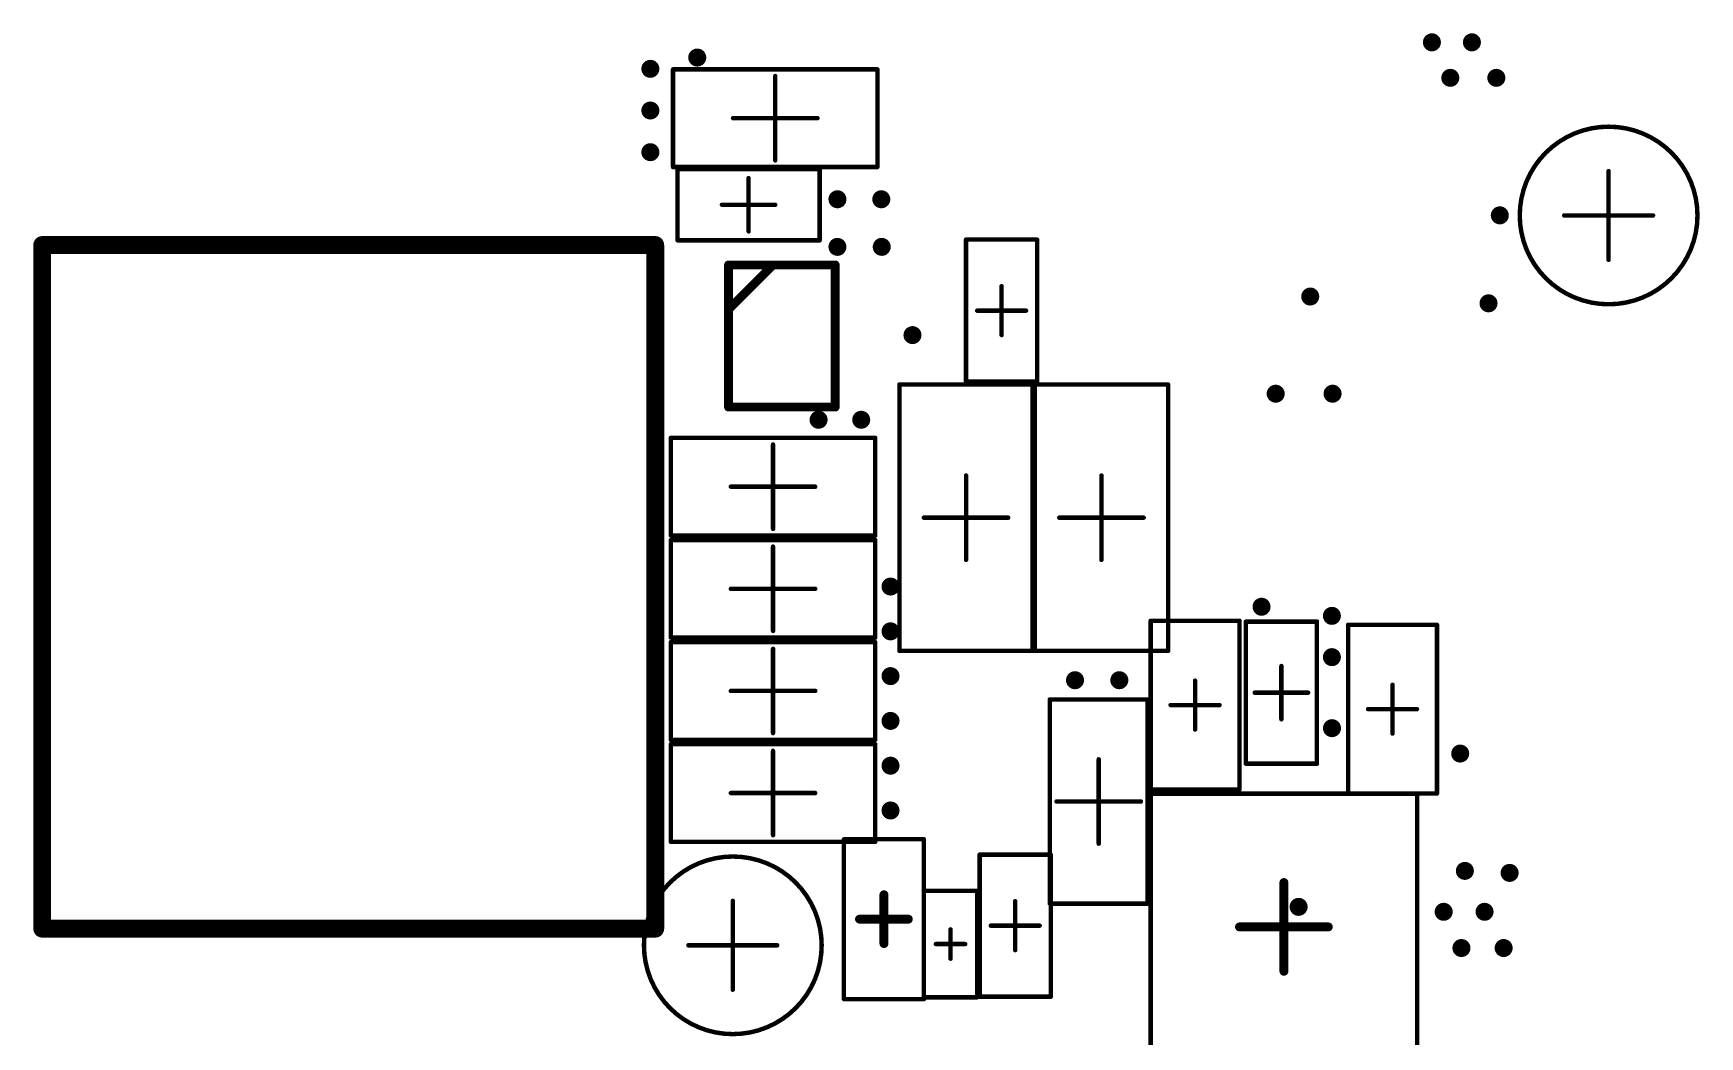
# Model space of a CAD drawing. Header units: inches. Extents: x -0.46 to 4.93, y -0.49 to 6.86.
# Drawn here: x 3.385 to 4.124, y 4.266 to 4.711 of the extents above; entities that cross this region are included whole.
import ezdxf

# ---------------------------------------------------------------- set-up
doc = ezdxf.new("R2010")
doc.units = ezdxf.units.IN
doc.header["$MEASUREMENT"] = 0
doc.layers.add('Top Courtyard', color=56, linetype='Continuous')
doc.layers.add('Via Holes', color=16, linetype='Continuous')

# ---------------------------------------------------------------- blocks, each defined once
blk = doc.blocks.new('RESC0603_1608__N_16')
at = {"layer": 'Top Courtyard'}
for points in [[(-0.05906, -0.02953, 0.00197, 0.00197, 0), (-0.05906, 0.02953, 0.00197, 0.00197, 0)], [(0.05906, 0.02953, 0.00197, 0.00197, 0), (-0.05906, 0.02953, 0.00197, 0.00197, 0)], [(0.05906, -0.02953, 0.00197, 0.00197, 0), (0.05906, 0.02953, 0.00197, 0.00197, 0)], [(0, -0.0187, 0.00197, 0.00197, 0), (0, 0.0187, 0.00197, 0.00197, 0)], [(0.0187, 0, 0.00197, 0.00197, 0), (-0.0187, 0, 0.00197, 0.00197, 0)], [(0.05906, -0.02953, 0.00197, 0.00197, 0), (-0.05906, -0.02953, 0.00197, 0.00197, 0)]]:
    blk.add_lwpolyline(points, format="xyseb", dxfattribs=at)
for points in [[(-0.05955, 0.02953, 0.000984, 0.000984, 1), (-0.05856, 0.02953, 0.000984, 0.000984, 1)], [(-0.05955, 0.02953, 0.000984, 0.000984, 1), (-0.05856, 0.02953, 0.000984, 0.000984, 1)], [(0.05856, 0.02953, 0.000984, 0.000984, 1), (0.05955, 0.02953, 0.000984, 0.000984, 1)], [(0.05856, 0.02953, 0.000984, 0.000984, 1), (0.05955, 0.02953, 0.000984, 0.000984, 1)], [(-0.00049, 0.0187, 0.000984, 0.000984, 1), (0.00049, 0.0187, 0.000984, 0.000984, 1)], [(-0.01919, 0, 0.000984, 0.000984, 1), (-0.01821, 0, 0.000984, 0.000984, 1)], [(0.01821, 0, 0.000984, 0.000984, 1), (0.01919, 0, 0.000984, 0.000984, 1)], [(-0.00049, -0.0187, 0.000984, 0.000984, 1), (0.00049, -0.0187, 0.000984, 0.000984, 1)], [(-0.05955, -0.02953, 0.000984, 0.000984, 1), (-0.05856, -0.02953, 0.000984, 0.000984, 1)], [(-0.05955, -0.02953, 0.000984, 0.000984, 1), (-0.05856, -0.02953, 0.000984, 0.000984, 1)], [(0.05856, -0.02953, 0.000984, 0.000984, 1), (0.05955, -0.02953, 0.000984, 0.000984, 1)], [(0.05856, -0.02953, 0.000984, 0.000984, 1), (0.05955, -0.02953, 0.000984, 0.000984, 1)]]:
    blk.add_lwpolyline(points, format="xyseb", close=True, dxfattribs=at)
blk = doc.blocks.new('RESC0603_1608__N_111')
at = {"layer": 'Top Courtyard'}
for points in [[(0.05906, 0.02953, 0.00197, 0.00197, 0), (-0.05906, 0.02953, 0.00197, 0.00197, 0)], [(-0.05906, -0.02953, 0.00197, 0.00197, 0), (-0.05906, 0.02953, 0.00197, 0.00197, 0)], [(0.05906, -0.02953, 0.00197, 0.00197, 0), (0.05906, 0.02953, 0.00197, 0.00197, 0)], [(0, -0.0187, 0.00197, 0.00197, 0), (0, 0.0187, 0.00197, 0.00197, 0)], [(0.0187, 0, 0.00197, 0.00197, 0), (-0.0187, 0, 0.00197, 0.00197, 0)], [(0.05906, -0.02953, 0.00197, 0.00197, 0), (-0.05906, -0.02953, 0.00197, 0.00197, 0)]]:
    blk.add_lwpolyline(points, format="xyseb", dxfattribs=at)
for points in [[(-0.05955, 0.02953, 0.000984, 0.000984, 1), (-0.05856, 0.02953, 0.000984, 0.000984, 1)], [(-0.05955, 0.02953, 0.000984, 0.000984, 1), (-0.05856, 0.02953, 0.000984, 0.000984, 1)], [(0.05856, 0.02953, 0.000984, 0.000984, 1), (0.05955, 0.02953, 0.000984, 0.000984, 1)], [(0.05856, 0.02953, 0.000984, 0.000984, 1), (0.05955, 0.02953, 0.000984, 0.000984, 1)], [(-0.00049, 0.0187, 0.000984, 0.000984, 1), (0.00049, 0.0187, 0.000984, 0.000984, 1)], [(-0.01919, 0, 0.000984, 0.000984, 1), (-0.01821, 0, 0.000984, 0.000984, 1)], [(0.01821, 0, 0.000984, 0.000984, 1), (0.01919, 0, 0.000984, 0.000984, 1)], [(-0.00049, -0.0187, 0.000984, 0.000984, 1), (0.00049, -0.0187, 0.000984, 0.000984, 1)], [(-0.05955, -0.02953, 0.000984, 0.000984, 1), (-0.05856, -0.02953, 0.000984, 0.000984, 1)], [(-0.05955, -0.02953, 0.000984, 0.000984, 1), (-0.05856, -0.02953, 0.000984, 0.000984, 1)], [(0.05856, -0.02953, 0.000984, 0.000984, 1), (0.05955, -0.02953, 0.000984, 0.000984, 1)], [(0.05856, -0.02953, 0.000984, 0.000984, 1), (0.05955, -0.02953, 0.000984, 0.000984, 1)]]:
    blk.add_lwpolyline(points, format="xyseb", close=True, dxfattribs=at)
blk = doc.blocks.new('MPS_QFN_12_V_396')
at = {"layer": 'Top Courtyard'}
for points in [[(0.05906, 0.05906, 0.00197, 0.00197, 0), (-0.05906, 0.05906, 0.00197, 0.00197, 0)], [(-0.05906, -0.05906, 0.00197, 0.00197, 0), (-0.05906, 0.05906, 0.00197, 0.00197, 0)], [(0.05905, -0.05906, 0.00197, 0.00197, 0), (0.05906, 0.05906, 0.00197, 0.00197, 0)], [(0, -0.01969, 0.00394, 0.00394, 0), (0, 0.01969, 0.00394, 0.00394, 0)], [(0.01969, 0, 0.00394, 0.00394, 0), (-0.01969, 0, 0.00394, 0.00394, 0)], [(0.05905, -0.05906, 0.00197, 0.00197, 0), (-0.05906, -0.05906, 0.00197, 0.00197, 0)]]:
    blk.add_lwpolyline(points, format="xyseb", dxfattribs=at)
for points in [[(-0.05955, 0.05906, 0.000984, 0.000984, 1), (-0.05856, 0.05906, 0.000984, 0.000984, 1)], [(-0.05955, 0.05906, 0.000984, 0.000984, 1), (-0.05856, 0.05906, 0.000984, 0.000984, 1)], [(0.05856, 0.05906, 0.000984, 0.000984, 1), (0.05955, 0.05906, 0.000984, 0.000984, 1)], [(0.05856, 0.05906, 0.000984, 0.000984, 1), (0.05955, 0.05906, 0.000984, 0.000984, 1)], [(-0.00098, 0.01969, 0.00197, 0.00197, 1), (0.00098, 0.01969, 0.00197, 0.00197, 1)], [(-0.02067, 0, 0.00197, 0.00197, 1), (-0.0187, 0, 0.00197, 0.00197, 1)], [(0.0187, 0, 0.00197, 0.00197, 1), (0.02067, 0, 0.00197, 0.00197, 1)], [(-0.00098, -0.01969, 0.00197, 0.00197, 1), (0.00098, -0.01969, 0.00197, 0.00197, 1)], [(-0.05955, -0.05906, 0.000984, 0.000984, 1), (-0.05856, -0.05906, 0.000984, 0.000984, 1)], [(-0.05955, -0.05906, 0.000984, 0.000984, 1), (-0.05856, -0.05906, 0.000984, 0.000984, 1)], [(0.05856, -0.05906, 0.000984, 0.000984, 1), (0.05955, -0.05906, 0.000984, 0.000984, 1)], [(0.05856, -0.05906, 0.000984, 0.000984, 1), (0.05955, -0.05906, 0.000984, 0.000984, 1)]]:
    blk.add_lwpolyline(points, format="xyseb", close=True, dxfattribs=at)
blk = doc.blocks.new('TP100_200_NS_399')
at = {"layer": 'Top Courtyard'}
for points in [[(0.03937, 0, 0.00197, 0.00197, 1), (-0.03937, 0, 0.00197, 0.00197, 1)], [(-0.00049, 0.01969, 0.000984, 0.000984, 1), (0.00049, 0.01969, 0.000984, 0.000984, 1)], [(-0.03986, 0, 0.000984, 0.000984, 1), (-0.03888, 0, 0.000984, 0.000984, 1)], [(-0.02018, 0, 0.000984, 0.000984, 1), (-0.01919, 0, 0.000984, 0.000984, 1)], [(0.01919, 0, 0.000984, 0.000984, 1), (0.02018, 0, 0.000984, 0.000984, 1)], [(0.03888, 0, 0.000984, 0.000984, 1), (0.03986, 0, 0.000984, 0.000984, 1)], [(-0.00049, -0.01969, 0.000984, 0.000984, 1), (0.00049, -0.01969, 0.000984, 0.000984, 1)]]:
    blk.add_lwpolyline(points, format="xyseb", close=True, dxfattribs=at)
for points in [[(0, -0.01969, 0.00197, 0.00197, 0), (0, 0.01969, 0.00197, 0.00197, 0)], [(-0.01969, 0, 0.00197, 0.00197, 0), (0.01969, 0, 0.00197, 0.00197, 0)]]:
    blk.add_lwpolyline(points, format="xyseb", dxfattribs=at)
blk = doc.blocks.new('FP_SRP6540_MFG_416')
at = {"layer": 'Top Courtyard'}
for points in [[(-0.15157, -0.13583, 0.00787, 0.00787, 0), (-0.15157, 0.13583, 0.00787, 0.00787, 0)], [(0.15157, 0.13583, 0.00787, 0.00787, 0), (-0.15157, 0.13583, 0.00787, 0.00787, 0)], [(0.15157, -0.13583, 0.00787, 0.00787, 0), (0.15157, 0.13583, 0.00787, 0.00787, 0)], [(0.15157, -0.13583, 0.00787, 0.00787, 0), (-0.15157, -0.13583, 0.00787, 0.00787, 0)]]:
    blk.add_lwpolyline(points, format="xyseb", dxfattribs=at)
for points in [[(-0.15354, 0.13583, 0.00394, 0.00394, 1), (-0.14961, 0.13583, 0.00394, 0.00394, 1)], [(-0.15354, 0.13583, 0.00394, 0.00394, 1), (-0.14961, 0.13583, 0.00394, 0.00394, 1)], [(0.14961, 0.13583, 0.00394, 0.00394, 1), (0.15354, 0.13583, 0.00394, 0.00394, 1)], [(0.14961, 0.13583, 0.00394, 0.00394, 1), (0.15354, 0.13583, 0.00394, 0.00394, 1)], [(-0.15354, -0.13583, 0.00394, 0.00394, 1), (-0.14961, -0.13583, 0.00394, 0.00394, 1)], [(-0.15354, -0.13583, 0.00394, 0.00394, 1), (-0.14961, -0.13583, 0.00394, 0.00394, 1)], [(0.14961, -0.13583, 0.00394, 0.00394, 1), (0.15354, -0.13583, 0.00394, 0.00394, 1)], [(0.14961, -0.13583, 0.00394, 0.00394, 1), (0.15354, -0.13583, 0.00394, 0.00394, 1)]]:
    blk.add_lwpolyline(points, format="xyseb", close=True, dxfattribs=at)
blk = doc.blocks.new('TPS564247DRLR_F_________1_417')
at = {"layer": 'Top Courtyard'}
for points in [[(-0.02362, 0.0315, 0.00394, 0.00394, 0), (0.02362, 0.0315, 0.00394, 0.00394, 0)], [(-0.02362, -0.0315, 0.00394, 0.00394, 0), (-0.02362, 0.0315, 0.00394, 0.00394, 0)], [(-0.02362, 0.01181, 0.00394, 0.00394, 0), (-0.00394, 0.0315, 0.00394, 0.00394, 0)], [(0.02362, -0.0315, 0.00394, 0.00394, 0), (0.02362, 0.0315, 0.00394, 0.00394, 0)], [(-0.02362, -0.0315, 0.00394, 0.00394, 0), (0.02362, -0.0315, 0.00394, 0.00394, 0)]]:
    blk.add_lwpolyline(points, format="xyseb", dxfattribs=at)
for points in [[(-0.02461, 0.0315, 0.00197, 0.00197, 1), (-0.02264, 0.0315, 0.00197, 0.00197, 1)], [(-0.02461, 0.0315, 0.00197, 0.00197, 1), (-0.02264, 0.0315, 0.00197, 0.00197, 1)], [(-0.00492, 0.0315, 0.00197, 0.00197, 1), (-0.00295, 0.0315, 0.00197, 0.00197, 1)], [(0.02264, 0.0315, 0.00197, 0.00197, 1), (0.02461, 0.0315, 0.00197, 0.00197, 1)], [(0.02264, 0.0315, 0.00197, 0.00197, 1), (0.02461, 0.0315, 0.00197, 0.00197, 1)], [(-0.02461, 0.01181, 0.00197, 0.00197, 1), (-0.02264, 0.01181, 0.00197, 0.00197, 1)], [(-0.02461, -0.0315, 0.00197, 0.00197, 1), (-0.02264, -0.0315, 0.00197, 0.00197, 1)], [(-0.02461, -0.0315, 0.00197, 0.00197, 1), (-0.02264, -0.0315, 0.00197, 0.00197, 1)], [(0.02264, -0.0315, 0.00197, 0.00197, 1), (0.02461, -0.0315, 0.00197, 0.00197, 1)], [(0.02264, -0.0315, 0.00197, 0.00197, 1), (0.02461, -0.0315, 0.00197, 0.00197, 1)]]:
    blk.add_lwpolyline(points, format="xyseb", close=True, dxfattribs=at)
blk = doc.blocks.new('CAPC0603_1608_100_L_484')
at = {"layer": 'Top Courtyard'}
for points in [[(0.04528, 0.02165, 0.00197, 0.00197, 0), (-0.04528, 0.02165, 0.00197, 0.00197, 0)], [(-0.04528, -0.02165, 0.00197, 0.00197, 0), (-0.04528, 0.02165, 0.00197, 0.00197, 0)], [(0.04528, -0.02165, 0.00197, 0.00197, 0), (0.04528, 0.02165, 0.00197, 0.00197, 0)], [(0, -0.0187, 0.00197, 0.00197, 0), (0, 0.0187, 0.00197, 0.00197, 0)], [(0.0187, 0, 0.00197, 0.00197, 0), (-0.0187, 0, 0.00197, 0.00197, 0)], [(0.04528, -0.02165, 0.00197, 0.00197, 0), (-0.04528, -0.02165, 0.00197, 0.00197, 0)]]:
    blk.add_lwpolyline(points, format="xyseb", dxfattribs=at)
for points in [[(-0.04577, 0.02165, 0.000984, 0.000984, 1), (-0.04478, 0.02165, 0.000984, 0.000984, 1)], [(-0.04577, 0.02165, 0.000984, 0.000984, 1), (-0.04478, 0.02165, 0.000984, 0.000984, 1)], [(0.04478, 0.02165, 0.000984, 0.000984, 1), (0.04577, 0.02165, 0.000984, 0.000984, 1)], [(0.04478, 0.02165, 0.000984, 0.000984, 1), (0.04577, 0.02165, 0.000984, 0.000984, 1)], [(-0.00049, 0.0187, 0.000984, 0.000984, 1), (0.00049, 0.0187, 0.000984, 0.000984, 1)], [(-0.01919, 0, 0.000984, 0.000984, 1), (-0.01821, 0, 0.000984, 0.000984, 1)], [(0.01821, 0, 0.000984, 0.000984, 1), (0.01919, 0, 0.000984, 0.000984, 1)], [(-0.04577, -0.02165, 0.000984, 0.000984, 1), (-0.04478, -0.02165, 0.000984, 0.000984, 1)], [(-0.04577, -0.02165, 0.000984, 0.000984, 1), (-0.04478, -0.02165, 0.000984, 0.000984, 1)], [(-0.00049, -0.0187, 0.000984, 0.000984, 1), (0.00049, -0.0187, 0.000984, 0.000984, 1)], [(0.04478, -0.02165, 0.000984, 0.000984, 1), (0.04577, -0.02165, 0.000984, 0.000984, 1)], [(0.04478, -0.02165, 0.000984, 0.000984, 1), (0.04577, -0.02165, 0.000984, 0.000984, 1)]]:
    blk.add_lwpolyline(points, format="xyseb", close=True, dxfattribs=at)
blk = doc.blocks.new('CAPC0402_1005_70_L_485')
at = {"layer": 'Top Courtyard'}
for points in [[(-0.0315, -0.01575, 0.00197, 0.00197, 0), (-0.0315, 0.01575, 0.00197, 0.00197, 0)], [(0.0315, 0.01575, 0.00197, 0.00197, 0), (-0.0315, 0.01575, 0.00197, 0.00197, 0)], [(0.0315, -0.01575, 0.00197, 0.00197, 0), (0.0315, 0.01575, 0.00197, 0.00197, 0)], [(0, -0.01181, 0.00197, 0.00197, 0), (0, 0.01181, 0.00197, 0.00197, 0)], [(0.01181, 0, 0.00197, 0.00197, 0), (-0.01181, 0, 0.00197, 0.00197, 0)], [(-0.0315, -0.01575, 0.00197, 0.00197, 0), (0.0315, -0.01575, 0.00197, 0.00197, 0)]]:
    blk.add_lwpolyline(points, format="xyseb", dxfattribs=at)
for points in [[(-0.03199, 0.01575, 0.000984, 0.000984, 1), (-0.031, 0.01575, 0.000984, 0.000984, 1)], [(-0.03199, 0.01575, 0.000984, 0.000984, 1), (-0.031, 0.01575, 0.000984, 0.000984, 1)], [(0.031, 0.01575, 0.000984, 0.000984, 1), (0.03199, 0.01575, 0.000984, 0.000984, 1)], [(0.031, 0.01575, 0.000984, 0.000984, 1), (0.03199, 0.01575, 0.000984, 0.000984, 1)], [(-0.00049, 0.01181, 0.000984, 0.000984, 1), (0.00049, 0.01181, 0.000984, 0.000984, 1)], [(-0.0123, 0, 0.000984, 0.000984, 1), (-0.01132, 0, 0.000984, 0.000984, 1)], [(0.01132, 0, 0.000984, 0.000984, 1), (0.0123, 0, 0.000984, 0.000984, 1)], [(-0.03199, -0.01575, 0.000984, 0.000984, 1), (-0.031, -0.01575, 0.000984, 0.000984, 1)], [(-0.03199, -0.01575, 0.000984, 0.000984, 1), (-0.031, -0.01575, 0.000984, 0.000984, 1)], [(-0.00049, -0.01181, 0.000984, 0.000984, 1), (0.00049, -0.01181, 0.000984, 0.000984, 1)], [(0.031, -0.01575, 0.000984, 0.000984, 1), (0.03199, -0.01575, 0.000984, 0.000984, 1)], [(0.031, -0.01575, 0.000984, 0.000984, 1), (0.03199, -0.01575, 0.000984, 0.000984, 1)]]:
    blk.add_lwpolyline(points, format="xyseb", close=True, dxfattribs=at)
blk = doc.blocks.new('TP100_200_NS_584')
at = {"layer": 'Top Courtyard'}
for points in [[(0.03937, 0, 0.00197, 0.00197, 1), (-0.03937, 0, 0.00197, 0.00197, 1)], [(-0.00049, 0.01968, 0.000984, 0.000984, 1), (0.00049, 0.01968, 0.000984, 0.000984, 1)], [(-0.03986, 0, 0.000984, 0.000984, 1), (-0.03888, 0, 0.000984, 0.000984, 1)], [(-0.02018, 0, 0.000984, 0.000984, 1), (-0.01919, 0, 0.000984, 0.000984, 1)], [(0.01919, 0, 0.000984, 0.000984, 1), (0.02018, 0, 0.000984, 0.000984, 1)], [(0.03888, 0, 0.000984, 0.000984, 1), (0.03986, 0, 0.000984, 0.000984, 1)], [(-0.00049, -0.01969, 0.000984, 0.000984, 1), (0.00049, -0.01969, 0.000984, 0.000984, 1)]]:
    blk.add_lwpolyline(points, format="xyseb", close=True, dxfattribs=at)
for points in [[(0, -0.01969, 0.00197, 0.00197, 0), (0, 0.01968, 0.00197, 0.00197, 0)], [(-0.01969, 0, 0.00197, 0.00197, 0), (0.01968, 0, 0.00197, 0.00197, 0)]]:
    blk.add_lwpolyline(points, format="xyseb", dxfattribs=at)
blk = doc.blocks.new('RESC0402_1005__L_632')
at = {"layer": 'Top Courtyard'}
for points in [[(-0.0315, -0.01575, 0.00197, 0.00197, 0), (-0.0315, 0.01575, 0.00197, 0.00197, 0)], [(0.0315, 0.01575, 0.00197, 0.00197, 0), (-0.0315, 0.01575, 0.00197, 0.00197, 0)], [(0.0315, -0.01575, 0.00197, 0.00197, 0), (0.0315, 0.01575, 0.00197, 0.00197, 0)], [(0, -0.01083, 0.00197, 0.00197, 0), (0, 0.01083, 0.00197, 0.00197, 0)], [(-0.01083, 0, 0.00197, 0.00197, 0), (0.01083, 0, 0.00197, 0.00197, 0)], [(-0.0315, -0.01575, 0.00197, 0.00197, 0), (0.0315, -0.01575, 0.00197, 0.00197, 0)]]:
    blk.add_lwpolyline(points, format="xyseb", dxfattribs=at)
for points in [[(-0.03199, 0.01575, 0.000984, 0.000984, 1), (-0.031, 0.01575, 0.000984, 0.000984, 1)], [(-0.03199, 0.01575, 0.000984, 0.000984, 1), (-0.031, 0.01575, 0.000984, 0.000984, 1)], [(0.031, 0.01575, 0.000984, 0.000984, 1), (0.03199, 0.01575, 0.000984, 0.000984, 1)], [(0.031, 0.01575, 0.000984, 0.000984, 1), (0.03199, 0.01575, 0.000984, 0.000984, 1)], [(-0.00049, 0.01083, 0.000984, 0.000984, 1), (0.00049, 0.01083, 0.000984, 0.000984, 1)], [(-0.01132, 0, 0.000984, 0.000984, 1), (-0.01033, 0, 0.000984, 0.000984, 1)], [(0.01033, 0, 0.000984, 0.000984, 1), (0.01132, 0, 0.000984, 0.000984, 1)], [(-0.03199, -0.01575, 0.000984, 0.000984, 1), (-0.031, -0.01575, 0.000984, 0.000984, 1)], [(-0.03199, -0.01575, 0.000984, 0.000984, 1), (-0.031, -0.01575, 0.000984, 0.000984, 1)], [(-0.00049, -0.01083, 0.000984, 0.000984, 1), (0.00049, -0.01083, 0.000984, 0.000984, 1)], [(0.031, -0.01575, 0.000984, 0.000984, 1), (0.03199, -0.01575, 0.000984, 0.000984, 1)], [(0.031, -0.01575, 0.000984, 0.000984, 1), (0.03199, -0.01575, 0.000984, 0.000984, 1)]]:
    blk.add_lwpolyline(points, format="xyseb", close=True, dxfattribs=at)
blk = doc.blocks.new('RESC0402_1005__L_634')
at = {"layer": 'Top Courtyard'}
for points in [[(0.0315, 0.01575, 0.00197, 0.00197, 0), (-0.0315, 0.01575, 0.00197, 0.00197, 0)], [(-0.0315, -0.01575, 0.00197, 0.00197, 0), (-0.0315, 0.01575, 0.00197, 0.00197, 0)], [(0.0315, -0.01575, 0.00197, 0.00197, 0), (0.0315, 0.01575, 0.00197, 0.00197, 0)], [(0, -0.01083, 0.00197, 0.00197, 0), (0, 0.01083, 0.00197, 0.00197, 0)], [(-0.01083, 0, 0.00197, 0.00197, 0), (0.01083, 0, 0.00197, 0.00197, 0)], [(0.0315, -0.01575, 0.00197, 0.00197, 0), (-0.0315, -0.01575, 0.00197, 0.00197, 0)]]:
    blk.add_lwpolyline(points, format="xyseb", dxfattribs=at)
for points in [[(-0.03199, 0.01575, 0.000984, 0.000984, 1), (-0.031, 0.01575, 0.000984, 0.000984, 1)], [(-0.03199, 0.01575, 0.000984, 0.000984, 1), (-0.031, 0.01575, 0.000984, 0.000984, 1)], [(0.031, 0.01575, 0.000984, 0.000984, 1), (0.03199, 0.01575, 0.000984, 0.000984, 1)], [(0.031, 0.01575, 0.000984, 0.000984, 1), (0.03199, 0.01575, 0.000984, 0.000984, 1)], [(-0.00049, 0.01083, 0.000984, 0.000984, 1), (0.00049, 0.01083, 0.000984, 0.000984, 1)], [(-0.01132, 0, 0.000984, 0.000984, 1), (-0.01033, 0, 0.000984, 0.000984, 1)], [(0.01034, 0, 0.000984, 0.000984, 1), (0.01132, 0, 0.000984, 0.000984, 1)], [(-0.03199, -0.01575, 0.000984, 0.000984, 1), (-0.031, -0.01575, 0.000984, 0.000984, 1)], [(-0.03199, -0.01575, 0.000984, 0.000984, 1), (-0.031, -0.01575, 0.000984, 0.000984, 1)], [(-0.00049, -0.01083, 0.000984, 0.000984, 1), (0.00049, -0.01083, 0.000984, 0.000984, 1)], [(0.031, -0.01575, 0.000984, 0.000984, 1), (0.03199, -0.01575, 0.000984, 0.000984, 1)], [(0.031, -0.01575, 0.000984, 0.000984, 1), (0.03199, -0.01575, 0.000984, 0.000984, 1)]]:
    blk.add_lwpolyline(points, format="xyseb", close=True, dxfattribs=at)
blk = doc.blocks.new('RESC1005X40X25NL05T05_635')
at = {"layer": 'Top Courtyard'}
for points in [[(0.03543, 0.01772, 0.00197, 0.00197, 0), (-0.03543, 0.01772, 0.00197, 0.00197, 0)], [(-0.03543, -0.01772, 0.00197, 0.00197, 0), (-0.03543, 0.01772, 0.00197, 0.00197, 0)], [(0.03543, -0.01772, 0.00197, 0.00197, 0), (0.03543, 0.01772, 0.00197, 0.00197, 0)], [(0, -0.01083, 0.00394, 0.00394, 0), (0, 0.01083, 0.00394, 0.00394, 0)], [(0.01083, 0, 0.00394, 0.00394, 0), (-0.01083, 0, 0.00394, 0.00394, 0)], [(-0.03543, -0.01772, 0.00197, 0.00197, 0), (0.03543, -0.01772, 0.00197, 0.00197, 0)]]:
    blk.add_lwpolyline(points, format="xyseb", dxfattribs=at)
for points in [[(-0.03592, 0.01772, 0.000984, 0.000984, 1), (-0.03494, 0.01772, 0.000984, 0.000984, 1)], [(-0.03592, 0.01772, 0.000984, 0.000984, 1), (-0.03494, 0.01772, 0.000984, 0.000984, 1)], [(0.03494, 0.01772, 0.000984, 0.000984, 1), (0.03593, 0.01772, 0.000984, 0.000984, 1)], [(0.03494, 0.01772, 0.000984, 0.000984, 1), (0.03593, 0.01772, 0.000984, 0.000984, 1)], [(-0.00098, 0.01083, 0.00197, 0.00197, 1), (0.00098, 0.01083, 0.00197, 0.00197, 1)], [(-0.01181, 0, 0.00197, 0.00197, 1), (-0.00984, 0, 0.00197, 0.00197, 1)], [(0.00984, 0, 0.00197, 0.00197, 1), (0.01181, 0, 0.00197, 0.00197, 1)], [(-0.00098, -0.01083, 0.00197, 0.00197, 1), (0.00098, -0.01083, 0.00197, 0.00197, 1)], [(-0.03592, -0.01772, 0.000984, 0.000984, 1), (-0.03494, -0.01772, 0.000984, 0.000984, 1)], [(-0.03592, -0.01772, 0.000984, 0.000984, 1), (-0.03494, -0.01772, 0.000984, 0.000984, 1)], [(0.03494, -0.01772, 0.000984, 0.000984, 1), (0.03593, -0.01772, 0.000984, 0.000984, 1)], [(0.03494, -0.01772, 0.000984, 0.000984, 1), (0.03593, -0.01772, 0.000984, 0.000984, 1)]]:
    blk.add_lwpolyline(points, format="xyseb", close=True, dxfattribs=at)
blk = doc.blocks.new('RESC0402_1005__N_705')
at = {"layer": 'Top Courtyard'}
for points in [[(-0.0374, -0.01968, 0.00197, 0.00197, 0), (-0.0374, 0.01969, 0.00197, 0.00197, 0)], [(0.0374, 0.01969, 0.00197, 0.00197, 0), (-0.0374, 0.01969, 0.00197, 0.00197, 0)], [(0.0374, -0.01968, 0.00197, 0.00197, 0), (0.0374, 0.01969, 0.00197, 0.00197, 0)], [(0, -0.01083, 0.00197, 0.00197, 0), (0, 0.01083, 0.00197, 0.00197, 0)], [(0.01083, 0, 0.00197, 0.00197, 0), (-0.01083, 0, 0.00197, 0.00197, 0)], [(0.0374, -0.01968, 0.00197, 0.00197, 0), (-0.0374, -0.01968, 0.00197, 0.00197, 0)]]:
    blk.add_lwpolyline(points, format="xyseb", dxfattribs=at)
for points in [[(-0.03789, 0.01969, 0.000984, 0.000984, 1), (-0.03691, 0.01969, 0.000984, 0.000984, 1)], [(-0.03789, 0.01969, 0.000984, 0.000984, 1), (-0.03691, 0.01969, 0.000984, 0.000984, 1)], [(0.03691, 0.01969, 0.000984, 0.000984, 1), (0.03789, 0.01969, 0.000984, 0.000984, 1)], [(0.03691, 0.01969, 0.000984, 0.000984, 1), (0.03789, 0.01969, 0.000984, 0.000984, 1)], [(-0.00049, 0.01083, 0.000984, 0.000984, 1), (0.00049, 0.01083, 0.000984, 0.000984, 1)], [(-0.01132, 0, 0.000984, 0.000984, 1), (-0.01033, 0, 0.000984, 0.000984, 1)], [(0.01033, 0, 0.000984, 0.000984, 1), (0.01132, 0, 0.000984, 0.000984, 1)], [(-0.00049, -0.01083, 0.000984, 0.000984, 1), (0.00049, -0.01083, 0.000984, 0.000984, 1)], [(-0.03789, -0.01968, 0.000984, 0.000984, 1), (-0.03691, -0.01968, 0.000984, 0.000984, 1)], [(-0.03789, -0.01968, 0.000984, 0.000984, 1), (-0.03691, -0.01968, 0.000984, 0.000984, 1)], [(0.03691, -0.01968, 0.000984, 0.000984, 1), (0.03789, -0.01968, 0.000984, 0.000984, 1)], [(0.03691, -0.01968, 0.000984, 0.000984, 1), (0.03789, -0.01968, 0.000984, 0.000984, 1)]]:
    blk.add_lwpolyline(points, format="xyseb", close=True, dxfattribs=at)
blk = doc.blocks.new('RESC0402_1005__N_719')
at = {"layer": 'Top Courtyard'}
for points in [[(-0.0374, -0.01968, 0.00197, 0.00197, 0), (-0.0374, 0.01969, 0.00197, 0.00197, 0)], [(0.0374, 0.01969, 0.00197, 0.00197, 0), (-0.0374, 0.01969, 0.00197, 0.00197, 0)], [(0.0374, -0.01968, 0.00197, 0.00197, 0), (0.0374, 0.01969, 0.00197, 0.00197, 0)], [(0, -0.01083, 0.00197, 0.00197, 0), (0, 0.01083, 0.00197, 0.00197, 0)], [(0.01083, 0, 0.00197, 0.00197, 0), (-0.01083, 0, 0.00197, 0.00197, 0)], [(0.0374, -0.01968, 0.00197, 0.00197, 0), (-0.0374, -0.01968, 0.00197, 0.00197, 0)]]:
    blk.add_lwpolyline(points, format="xyseb", dxfattribs=at)
for points in [[(-0.03789, 0.01969, 0.000984, 0.000984, 1), (-0.03691, 0.01969, 0.000984, 0.000984, 1)], [(-0.03789, 0.01969, 0.000984, 0.000984, 1), (-0.03691, 0.01969, 0.000984, 0.000984, 1)], [(0.03691, 0.01969, 0.000984, 0.000984, 1), (0.03789, 0.01969, 0.000984, 0.000984, 1)], [(0.03691, 0.01969, 0.000984, 0.000984, 1), (0.03789, 0.01969, 0.000984, 0.000984, 1)], [(-0.00049, 0.01083, 0.000984, 0.000984, 1), (0.00049, 0.01083, 0.000984, 0.000984, 1)], [(-0.01132, 0, 0.000984, 0.000984, 1), (-0.01033, 0, 0.000984, 0.000984, 1)], [(0.01033, 0, 0.000984, 0.000984, 1), (0.01132, 0, 0.000984, 0.000984, 1)], [(-0.00049, -0.01083, 0.000984, 0.000984, 1), (0.00049, -0.01083, 0.000984, 0.000984, 1)], [(-0.03789, -0.01968, 0.000984, 0.000984, 1), (-0.03691, -0.01968, 0.000984, 0.000984, 1)], [(-0.03789, -0.01968, 0.000984, 0.000984, 1), (-0.03691, -0.01968, 0.000984, 0.000984, 1)], [(0.03691, -0.01968, 0.000984, 0.000984, 1), (0.03789, -0.01968, 0.000984, 0.000984, 1)], [(0.03691, -0.01968, 0.000984, 0.000984, 1), (0.03789, -0.01968, 0.000984, 0.000984, 1)]]:
    blk.add_lwpolyline(points, format="xyseb", close=True, dxfattribs=at)
blk = doc.blocks.new('CAPC0603_1608_100_L_899')
at = {"layer": 'Top Courtyard'}
for points in [[(0.04528, 0.02165, 0.00197, 0.00197, 0), (-0.04528, 0.02165, 0.00197, 0.00197, 0)], [(-0.04528, 0.02165, 0.00197, 0.00197, 0), (-0.04528, -0.02165, 0.00197, 0.00197, 0)], [(0.04528, 0.02165, 0.00197, 0.00197, 0), (0.04528, -0.02165, 0.00197, 0.00197, 0)], [(0, 0.0187, 0.00197, 0.00197, 0), (0, -0.0187, 0.00197, 0.00197, 0)], [(0.0187, 0, 0.00197, 0.00197, 0), (-0.0187, 0, 0.00197, 0.00197, 0)], [(0.04528, -0.02165, 0.00197, 0.00197, 0), (-0.04528, -0.02165, 0.00197, 0.00197, 0)]]:
    blk.add_lwpolyline(points, format="xyseb", dxfattribs=at)
for points in [[(-0.04577, 0.02165, 0.000984, 0.000984, 1), (-0.04478, 0.02165, 0.000984, 0.000984, 1)], [(-0.04577, 0.02165, 0.000984, 0.000984, 1), (-0.04478, 0.02165, 0.000984, 0.000984, 1)], [(0.04478, 0.02165, 0.000984, 0.000984, 1), (0.04577, 0.02165, 0.000984, 0.000984, 1)], [(0.04478, 0.02165, 0.000984, 0.000984, 1), (0.04577, 0.02165, 0.000984, 0.000984, 1)], [(-0.00049, 0.0187, 0.000984, 0.000984, 1), (0.00049, 0.0187, 0.000984, 0.000984, 1)], [(-0.01919, 0, 0.000984, 0.000984, 1), (-0.01821, 0, 0.000984, 0.000984, 1)], [(0.01821, 0, 0.000984, 0.000984, 1), (0.01919, 0, 0.000984, 0.000984, 1)], [(-0.04577, -0.02165, 0.000984, 0.000984, 1), (-0.04478, -0.02165, 0.000984, 0.000984, 1)], [(-0.04577, -0.02165, 0.000984, 0.000984, 1), (-0.04478, -0.02165, 0.000984, 0.000984, 1)], [(-0.00049, -0.0187, 0.000984, 0.000984, 1), (0.00049, -0.0187, 0.000984, 0.000984, 1)], [(0.04478, -0.02165, 0.000984, 0.000984, 1), (0.04577, -0.02165, 0.000984, 0.000984, 1)], [(0.04478, -0.02165, 0.000984, 0.000984, 1), (0.04577, -0.02165, 0.000984, 0.000984, 1)]]:
    blk.add_lwpolyline(points, format="xyseb", close=True, dxfattribs=at)
blk = doc.blocks.new('CAPC0402_1005_70_L_900')
at = {"layer": 'Top Courtyard'}
for points in [[(-0.0315, 0.01575, 0.00197, 0.00197, 0), (-0.0315, -0.01575, 0.00197, 0.00197, 0)], [(0.0315, 0.01575, 0.00197, 0.00197, 0), (-0.0315, 0.01575, 0.00197, 0.00197, 0)], [(0.0315, 0.01575, 0.00197, 0.00197, 0), (0.0315, -0.01575, 0.00197, 0.00197, 0)], [(0, 0.01181, 0.00197, 0.00197, 0), (0, -0.01181, 0.00197, 0.00197, 0)], [(0.01181, 0, 0.00197, 0.00197, 0), (-0.01181, 0, 0.00197, 0.00197, 0)], [(0.0315, -0.01575, 0.00197, 0.00197, 0), (-0.0315, -0.01575, 0.00197, 0.00197, 0)]]:
    blk.add_lwpolyline(points, format="xyseb", dxfattribs=at)
for points in [[(-0.03199, 0.01575, 0.000984, 0.000984, 1), (-0.031, 0.01575, 0.000984, 0.000984, 1)], [(-0.03199, 0.01575, 0.000984, 0.000984, 1), (-0.031, 0.01575, 0.000984, 0.000984, 1)], [(0.031, 0.01575, 0.000984, 0.000984, 1), (0.03199, 0.01575, 0.000984, 0.000984, 1)], [(0.031, 0.01575, 0.000984, 0.000984, 1), (0.03199, 0.01575, 0.000984, 0.000984, 1)], [(-0.00049, 0.01181, 0.000984, 0.000984, 1), (0.00049, 0.01181, 0.000984, 0.000984, 1)], [(-0.0123, 0, 0.000984, 0.000984, 1), (-0.01132, 0, 0.000984, 0.000984, 1)], [(0.01132, 0, 0.000984, 0.000984, 1), (0.0123, 0, 0.000984, 0.000984, 1)], [(-0.03199, -0.01575, 0.000984, 0.000984, 1), (-0.031, -0.01575, 0.000984, 0.000984, 1)], [(-0.03199, -0.01575, 0.000984, 0.000984, 1), (-0.031, -0.01575, 0.000984, 0.000984, 1)], [(-0.00049, -0.01181, 0.000984, 0.000984, 1), (0.00049, -0.01181, 0.000984, 0.000984, 1)], [(0.031, -0.01575, 0.000984, 0.000984, 1), (0.03199, -0.01575, 0.000984, 0.000984, 1)], [(0.031, -0.01575, 0.000984, 0.000984, 1), (0.03199, -0.01575, 0.000984, 0.000984, 1)]]:
    blk.add_lwpolyline(points, format="xyseb", close=True, dxfattribs=at)
blk = doc.blocks.new('CAPC0603_1608_100_L_901')
at = {"layer": 'Top Courtyard'}
for points in [[(0.04528, 0.02165, 0.00197, 0.00197, 0), (-0.04528, 0.02165, 0.00197, 0.00197, 0)], [(-0.04528, -0.02165, 0.00197, 0.00197, 0), (-0.04528, 0.02165, 0.00197, 0.00197, 0)], [(0.04528, 0.02165, 0.00197, 0.00197, 0), (0.04528, -0.02165, 0.00197, 0.00197, 0)], [(0, 0.0187, 0.00197, 0.00197, 0), (0, -0.0187, 0.00197, 0.00197, 0)], [(0.0187, 0, 0.00197, 0.00197, 0), (-0.0187, 0, 0.00197, 0.00197, 0)], [(0.04528, -0.02165, 0.00197, 0.00197, 0), (-0.04528, -0.02165, 0.00197, 0.00197, 0)]]:
    blk.add_lwpolyline(points, format="xyseb", dxfattribs=at)
for points in [[(-0.04577, 0.02165, 0.000984, 0.000984, 1), (-0.04478, 0.02165, 0.000984, 0.000984, 1)], [(-0.04577, 0.02165, 0.000984, 0.000984, 1), (-0.04478, 0.02165, 0.000984, 0.000984, 1)], [(0.04478, 0.02165, 0.000984, 0.000984, 1), (0.04577, 0.02165, 0.000984, 0.000984, 1)], [(0.04478, 0.02165, 0.000984, 0.000984, 1), (0.04577, 0.02165, 0.000984, 0.000984, 1)], [(-0.00049, 0.0187, 0.000984, 0.000984, 1), (0.00049, 0.0187, 0.000984, 0.000984, 1)], [(-0.01919, 0, 0.000984, 0.000984, 1), (-0.01821, 0, 0.000984, 0.000984, 1)], [(0.01821, 0, 0.000984, 0.000984, 1), (0.01919, 0, 0.000984, 0.000984, 1)], [(-0.04577, -0.02165, 0.000984, 0.000984, 1), (-0.04478, -0.02165, 0.000984, 0.000984, 1)], [(-0.04577, -0.02165, 0.000984, 0.000984, 1), (-0.04478, -0.02165, 0.000984, 0.000984, 1)], [(-0.00049, -0.0187, 0.000984, 0.000984, 1), (0.00049, -0.0187, 0.000984, 0.000984, 1)], [(0.04478, -0.02165, 0.000984, 0.000984, 1), (0.04577, -0.02165, 0.000984, 0.000984, 1)], [(0.04478, -0.02165, 0.000984, 0.000984, 1), (0.04577, -0.02165, 0.000984, 0.000984, 1)]]:
    blk.add_lwpolyline(points, format="xyseb", close=True, dxfattribs=at)
blk = doc.blocks.new('CAPC0603_1608_100_L_902')
at = {"layer": 'Top Courtyard'}
for points in [[(0.04528, 0.02165, 0.00197, 0.00197, 0), (-0.04528, 0.02165, 0.00197, 0.00197, 0)], [(-0.04528, -0.02165, 0.00197, 0.00197, 0), (-0.04528, 0.02165, 0.00197, 0.00197, 0)], [(0.04528, 0.02165, 0.00197, 0.00197, 0), (0.04528, -0.02165, 0.00197, 0.00197, 0)], [(0, 0.0187, 0.00197, 0.00197, 0), (0, -0.0187, 0.00197, 0.00197, 0)], [(0.0187, 0, 0.00197, 0.00197, 0), (-0.0187, 0, 0.00197, 0.00197, 0)], [(0.04528, -0.02165, 0.00197, 0.00197, 0), (-0.04528, -0.02165, 0.00197, 0.00197, 0)]]:
    blk.add_lwpolyline(points, format="xyseb", dxfattribs=at)
for points in [[(-0.04577, 0.02165, 0.000984, 0.000984, 1), (-0.04478, 0.02165, 0.000984, 0.000984, 1)], [(-0.04577, 0.02165, 0.000984, 0.000984, 1), (-0.04478, 0.02165, 0.000984, 0.000984, 1)], [(0.04478, 0.02165, 0.000984, 0.000984, 1), (0.04577, 0.02165, 0.000984, 0.000984, 1)], [(0.04478, 0.02165, 0.000984, 0.000984, 1), (0.04577, 0.02165, 0.000984, 0.000984, 1)], [(-0.00049, 0.0187, 0.000984, 0.000984, 1), (0.00049, 0.0187, 0.000984, 0.000984, 1)], [(-0.01919, 0, 0.000984, 0.000984, 1), (-0.01821, 0, 0.000984, 0.000984, 1)], [(0.01821, 0, 0.000984, 0.000984, 1), (0.01919, 0, 0.000984, 0.000984, 1)], [(-0.04577, -0.02165, 0.000984, 0.000984, 1), (-0.04478, -0.02165, 0.000984, 0.000984, 1)], [(-0.04577, -0.02165, 0.000984, 0.000984, 1), (-0.04478, -0.02165, 0.000984, 0.000984, 1)], [(-0.00049, -0.0187, 0.000984, 0.000984, 1), (0.00049, -0.0187, 0.000984, 0.000984, 1)], [(0.04478, -0.02165, 0.000984, 0.000984, 1), (0.04577, -0.02165, 0.000984, 0.000984, 1)], [(0.04478, -0.02165, 0.000984, 0.000984, 1), (0.04577, -0.02165, 0.000984, 0.000984, 1)]]:
    blk.add_lwpolyline(points, format="xyseb", close=True, dxfattribs=at)
blk = doc.blocks.new('CAPC0603_1608_100_L_903')
at = {"layer": 'Top Courtyard'}
for points in [[(0.04528, 0.02165, 0.00197, 0.00197, 0), (-0.04528, 0.02165, 0.00197, 0.00197, 0)], [(-0.04528, 0.02165, 0.00197, 0.00197, 0), (-0.04528, -0.02165, 0.00197, 0.00197, 0)], [(0.04528, 0.02165, 0.00197, 0.00197, 0), (0.04528, -0.02165, 0.00197, 0.00197, 0)], [(0, 0.0187, 0.00197, 0.00197, 0), (0, -0.0187, 0.00197, 0.00197, 0)], [(0.0187, 0, 0.00197, 0.00197, 0), (-0.0187, 0, 0.00197, 0.00197, 0)], [(0.04528, -0.02165, 0.00197, 0.00197, 0), (-0.04528, -0.02165, 0.00197, 0.00197, 0)]]:
    blk.add_lwpolyline(points, format="xyseb", dxfattribs=at)
for points in [[(-0.04577, 0.02165, 0.000984, 0.000984, 1), (-0.04478, 0.02165, 0.000984, 0.000984, 1)], [(-0.04577, 0.02165, 0.000984, 0.000984, 1), (-0.04478, 0.02165, 0.000984, 0.000984, 1)], [(0.04478, 0.02165, 0.000984, 0.000984, 1), (0.04577, 0.02165, 0.000984, 0.000984, 1)], [(0.04478, 0.02165, 0.000984, 0.000984, 1), (0.04577, 0.02165, 0.000984, 0.000984, 1)], [(-0.00049, 0.0187, 0.000984, 0.000984, 1), (0.00049, 0.0187, 0.000984, 0.000984, 1)], [(-0.01919, 0, 0.000984, 0.000984, 1), (-0.01821, 0, 0.000984, 0.000984, 1)], [(0.01821, 0, 0.000984, 0.000984, 1), (0.01919, 0, 0.000984, 0.000984, 1)], [(-0.04577, -0.02165, 0.000984, 0.000984, 1), (-0.04478, -0.02165, 0.000984, 0.000984, 1)], [(-0.04577, -0.02165, 0.000984, 0.000984, 1), (-0.04478, -0.02165, 0.000984, 0.000984, 1)], [(-0.00049, -0.0187, 0.000984, 0.000984, 1), (0.00049, -0.0187, 0.000984, 0.000984, 1)], [(0.04478, -0.02165, 0.000984, 0.000984, 1), (0.04577, -0.02165, 0.000984, 0.000984, 1)], [(0.04478, -0.02165, 0.000984, 0.000984, 1), (0.04577, -0.02165, 0.000984, 0.000984, 1)]]:
    blk.add_lwpolyline(points, format="xyseb", close=True, dxfattribs=at)
blk = doc.blocks.new('CAPC0603_1608_100_L_904')
at = {"layer": 'Top Courtyard'}
for points in [[(0.04528, 0.02165, 0.00197, 0.00197, 0), (-0.04528, 0.02165, 0.00197, 0.00197, 0)], [(-0.04528, -0.02165, 0.00197, 0.00197, 0), (-0.04528, 0.02165, 0.00197, 0.00197, 0)], [(0.04528, 0.02165, 0.00197, 0.00197, 0), (0.04528, -0.02165, 0.00197, 0.00197, 0)], [(0, 0.0187, 0.00197, 0.00197, 0), (0, -0.0187, 0.00197, 0.00197, 0)], [(0.0187, 0, 0.00197, 0.00197, 0), (-0.0187, 0, 0.00197, 0.00197, 0)], [(0.04528, -0.02165, 0.00197, 0.00197, 0), (-0.04528, -0.02165, 0.00197, 0.00197, 0)]]:
    blk.add_lwpolyline(points, format="xyseb", dxfattribs=at)
for points in [[(-0.04577, 0.02165, 0.000984, 0.000984, 1), (-0.04478, 0.02165, 0.000984, 0.000984, 1)], [(-0.04577, 0.02165, 0.000984, 0.000984, 1), (-0.04478, 0.02165, 0.000984, 0.000984, 1)], [(0.04478, 0.02165, 0.000984, 0.000984, 1), (0.04577, 0.02165, 0.000984, 0.000984, 1)], [(0.04478, 0.02165, 0.000984, 0.000984, 1), (0.04577, 0.02165, 0.000984, 0.000984, 1)], [(-0.00049, 0.0187, 0.000984, 0.000984, 1), (0.00049, 0.0187, 0.000984, 0.000984, 1)], [(-0.01919, 0, 0.000984, 0.000984, 1), (-0.01821, 0, 0.000984, 0.000984, 1)], [(0.01821, 0, 0.000984, 0.000984, 1), (0.01919, 0, 0.000984, 0.000984, 1)], [(-0.04577, -0.02165, 0.000984, 0.000984, 1), (-0.04478, -0.02165, 0.000984, 0.000984, 1)], [(-0.04577, -0.02165, 0.000984, 0.000984, 1), (-0.04478, -0.02165, 0.000984, 0.000984, 1)], [(-0.00049, -0.0187, 0.000984, 0.000984, 1), (0.00049, -0.0187, 0.000984, 0.000984, 1)], [(0.04478, -0.02165, 0.000984, 0.000984, 1), (0.04577, -0.02165, 0.000984, 0.000984, 1)], [(0.04478, -0.02165, 0.000984, 0.000984, 1), (0.04577, -0.02165, 0.000984, 0.000984, 1)]]:
    blk.add_lwpolyline(points, format="xyseb", close=True, dxfattribs=at)
blk = doc.blocks.new('CAPC0201_0603_33_L_905')
at = {"layer": 'Top Courtyard'}
for points in [[(0.02362, 0.01181, 0.00197, 0.00197, 0), (-0.02362, 0.01181, 0.00197, 0.00197, 0)], [(-0.02362, -0.01181, 0.00197, 0.00197, 0), (-0.02362, 0.01181, 0.00197, 0.00197, 0)], [(0, -0.0065, 0.00197, 0.00197, 0), (0, 0.0065, 0.00197, 0.00197, 0)], [(0.02362, -0.01181, 0.00197, 0.00197, 0), (0.02362, 0.01181, 0.00197, 0.00197, 0)], [(0.0065, 0, 0.00197, 0.00197, 0), (-0.0065, 0, 0.00197, 0.00197, 0)], [(0.02362, -0.01181, 0.00197, 0.00197, 0), (-0.02362, -0.01181, 0.00197, 0.00197, 0)]]:
    blk.add_lwpolyline(points, format="xyseb", dxfattribs=at)
for points in [[(-0.02411, 0.01181, 0.000984, 0.000984, 1), (-0.02313, 0.01181, 0.000984, 0.000984, 1)], [(-0.02411, 0.01181, 0.000984, 0.000984, 1), (-0.02313, 0.01181, 0.000984, 0.000984, 1)], [(-0.00049, 0.0065, 0.000984, 0.000984, 1), (0.00049, 0.0065, 0.000984, 0.000984, 1)], [(0.02313, 0.01181, 0.000984, 0.000984, 1), (0.02411, 0.01181, 0.000984, 0.000984, 1)], [(0.02313, 0.01181, 0.000984, 0.000984, 1), (0.02411, 0.01181, 0.000984, 0.000984, 1)], [(-0.00699, 0, 0.000984, 0.000984, 1), (-0.006, 0, 0.000984, 0.000984, 1)], [(0.006, 0, 0.000984, 0.000984, 1), (0.00699, 0, 0.000984, 0.000984, 1)], [(-0.00049, -0.0065, 0.000984, 0.000984, 1), (0.00049, -0.0065, 0.000984, 0.000984, 1)], [(-0.02411, -0.01181, 0.000984, 0.000984, 1), (-0.02313, -0.01181, 0.000984, 0.000984, 1)], [(-0.02411, -0.01181, 0.000984, 0.000984, 1), (-0.02313, -0.01181, 0.000984, 0.000984, 1)], [(0.02313, -0.01181, 0.000984, 0.000984, 1), (0.02411, -0.01181, 0.000984, 0.000984, 1)], [(0.02313, -0.01181, 0.000984, 0.000984, 1), (0.02411, -0.01181, 0.000984, 0.000984, 1)]]:
    blk.add_lwpolyline(points, format="xyseb", close=True, dxfattribs=at)

msp = doc.modelspace()

# ---------------------------------------------------------------- hatches: boundary and pattern name
at = {"layer": 'Via Holes'}
h = msp.add_hatch(color=7, dxfattribs=at)
edge = h.paths.add_edge_path()
edge.add_arc((4.00492, 4.70671), 0.004, 0, 360)
h = msp.add_hatch(color=7, dxfattribs=at)
edge = h.paths.add_edge_path()
edge.add_arc((4.02264, 4.70671), 0.004, 0, 360)
h = msp.add_hatch(color=7, dxfattribs=at)
edge = h.paths.add_edge_path()
edge.add_arc((3.67939, 4.69996), 0.004, 0, 360)
h = msp.add_hatch(color=7, dxfattribs=at)
edge = h.paths.add_edge_path()
edge.add_arc((3.65862, 4.69496), 0.004, 0, 360)
h = msp.add_hatch(color=7, dxfattribs=at)
edge = h.paths.add_edge_path()
edge.add_arc((4.01306, 4.69097), 0.004, 0, 360)
h = msp.add_hatch(color=7, dxfattribs=at)
edge = h.paths.add_edge_path()
edge.add_arc((4.03347, 4.69097), 0.004, 0, 360)
h = msp.add_hatch(color=7, dxfattribs=at)
edge = h.paths.add_edge_path()
edge.add_arc((3.65862, 4.67648), 0.004, 0, 360)
h = msp.add_hatch(color=7, dxfattribs=at)
edge = h.paths.add_edge_path()
edge.add_arc((3.65862, 4.658), 0.004, 0, 360)
h = msp.add_hatch(color=7, dxfattribs=at)
edge = h.paths.add_edge_path()
edge.add_arc((3.74151, 4.63713), 0.004, 0, 360)
h = msp.add_hatch(color=7, dxfattribs=at)
edge = h.paths.add_edge_path()
edge.add_arc((3.76094, 4.63713), 0.004, 0, 360)
h = msp.add_hatch(color=7, dxfattribs=at)
edge = h.paths.add_edge_path()
edge.add_arc((4.035, 4.63), 0.004, 0, 360)
h = msp.add_hatch(color=7, dxfattribs=at)
edge = h.paths.add_edge_path()
edge.add_arc((3.74151, 4.61602), 0.004, 0, 360)
h = msp.add_hatch(color=7, dxfattribs=at)
edge = h.paths.add_edge_path()
edge.add_arc((3.76114, 4.61602), 0.004, 0, 360)
h = msp.add_hatch(color=7, dxfattribs=at)
edge = h.paths.add_edge_path()
edge.add_arc((3.951, 4.594), 0.004, 0, 360)
h = msp.add_hatch(color=7, dxfattribs=at)
edge = h.paths.add_edge_path()
edge.add_arc((4.03, 4.591), 0.004, 0, 360)
h = msp.add_hatch(color=7, dxfattribs=at)
edge = h.paths.add_edge_path()
edge.add_arc((3.77476, 4.5769), 0.004, 0, 360)
h = msp.add_hatch(color=7, dxfattribs=at)
edge = h.paths.add_edge_path()
edge.add_arc((3.9357, 4.55091), 0.004, 0, 360)
h = msp.add_hatch(color=7, dxfattribs=at)
edge = h.paths.add_edge_path()
edge.add_arc((3.9609, 4.55091), 0.004, 0, 360)
h = msp.add_hatch(color=7, dxfattribs=at)
edge = h.paths.add_edge_path()
edge.add_arc((3.73316, 4.53936), 0.004, 0, 360)
h = msp.add_hatch(color=7, dxfattribs=at)
edge = h.paths.add_edge_path()
edge.add_arc((3.75204, 4.53936), 0.004, 0, 360)
h = msp.add_hatch(color=7, dxfattribs=at)
edge = h.paths.add_edge_path()
edge.add_arc((3.76503, 4.46542), 0.004, 0, 360)
h = msp.add_hatch(color=7, dxfattribs=at)
edge = h.paths.add_edge_path()
edge.add_arc((3.92942, 4.45646), 0.004, 0, 360)
h = msp.add_hatch(color=7, dxfattribs=at)
edge = h.paths.add_edge_path()
edge.add_arc((3.9606, 4.45242), 0.004, 0, 360)
h = msp.add_hatch(color=7, dxfattribs=at)
edge = h.paths.add_edge_path()
edge.add_arc((3.76503, 4.44556), 0.004, 0, 360)
h = msp.add_hatch(color=7, dxfattribs=at)
edge = h.paths.add_edge_path()
edge.add_arc((3.9606, 4.43411), 0.004, 0, 360)
h = msp.add_hatch(color=7, dxfattribs=at)
edge = h.paths.add_edge_path()
edge.add_arc((3.76503, 4.4257), 0.004, 0, 360)
h = msp.add_hatch(color=7, dxfattribs=at)
edge = h.paths.add_edge_path()
edge.add_arc((3.84678, 4.42388), 0.004, 0, 360)
h = msp.add_hatch(color=7, dxfattribs=at)
edge = h.paths.add_edge_path()
edge.add_arc((3.86641, 4.42388), 0.004, 0, 360)
h = msp.add_hatch(color=7, dxfattribs=at)
edge = h.paths.add_edge_path()
edge.add_arc((3.76503, 4.40584), 0.004, 0, 360)
h = msp.add_hatch(color=7, dxfattribs=at)
edge = h.paths.add_edge_path()
edge.add_arc((3.96065, 4.40262), 0.004, 0, 360)
h = msp.add_hatch(color=7, dxfattribs=at)
edge = h.paths.add_edge_path()
edge.add_arc((4.01745, 4.39136), 0.004, 0, 360)
h = msp.add_hatch(color=7, dxfattribs=at)
edge = h.paths.add_edge_path()
edge.add_arc((3.76503, 4.38598), 0.004, 0, 360)
h = msp.add_hatch(color=7, dxfattribs=at)
edge = h.paths.add_edge_path()
edge.add_arc((3.76503, 4.36612), 0.004, 0, 360)
h = msp.add_hatch(color=7, dxfattribs=at)
edge = h.paths.add_edge_path()
edge.add_arc((4.01952, 4.33934), 0.004, 0, 360)
h = msp.add_hatch(color=7, dxfattribs=at)
edge = h.paths.add_edge_path()
edge.add_arc((4.03935, 4.33845), 0.004, 0, 360)
h = msp.add_hatch(color=7, dxfattribs=at)
edge = h.paths.add_edge_path()
edge.add_arc((3.94585, 4.32339), 0.004, 0, 360)
h = msp.add_hatch(color=7, dxfattribs=at)
edge = h.paths.add_edge_path()
edge.add_arc((4.01012, 4.3212), 0.004, 0, 360)
h = msp.add_hatch(color=7, dxfattribs=at)
edge = h.paths.add_edge_path()
edge.add_arc((4.02824, 4.3212), 0.004, 0, 360)
h = msp.add_hatch(color=7, dxfattribs=at)
edge = h.paths.add_edge_path()
edge.add_arc((4.018, 4.30514), 0.004, 0, 360)
h = msp.add_hatch(color=7, dxfattribs=at)
edge = h.paths.add_edge_path()
edge.add_arc((4.0367, 4.30514), 0.004, 0, 360)

# ---------------------------------------------------------------- block references
for name, p, rotation in [('CAPC0603_1608_100_L_899', (3.71395, 4.67307), 180), ('CAPC0402_1005_70_L_900', (3.70214, 4.63468), 180), ('FP_SRP6540_MFG_416', (3.52497, 4.46528), 270), ('RESC0402_1005__L_632', (3.81424, 4.58774), 270), ('RESC0603_1608__N_16', (3.7985, 4.49595), 270), ('RESC0603_1608__N_111', (3.8585, 4.49595), 270), ('CAPC0603_1608_100_L_903', (3.71298, 4.50969), 180), ('CAPC0603_1608_100_L_904', (3.71298, 4.46441), 180), ('RESC0402_1005__N_719', (3.89997, 4.41285), 270), ('CAPC0402_1005_70_L_485', (3.93822, 4.41836), 270), ('RESC0402_1005__N_705', (3.98748, 4.41105), 270), ('CAPC0603_1608_100_L_901', (3.71298, 4.41913), 180), ('CAPC0603_1608_100_L_484', (3.85728, 4.3701), 270), ('CAPC0603_1608_100_L_902', (3.71298, 4.37386), 180), ('MPS_QFN_12_V_396', (3.93934, 4.3145), 270), ('RESC1005X40X25NL05T05_635', (3.7621, 4.31793), 270), ('RESC0402_1005__L_634', (3.82027, 4.31505), 270), ('CAPC0201_0603_33_L_905', (3.79163, 4.30691), 270)]:
    msp.add_blockref(name, p, dxfattribs=dict(rotation=rotation))
for name, p in [('TP100_200_NS_584', (4.08321, 4.62994)), ('TPS564247DRLR_F_________1_417', (3.7169, 4.5765)), ('TP100_200_NS_399', (3.69515, 4.30634))]:
    msp.add_blockref(name, p)

doc.saveas('drawing.dxf')
